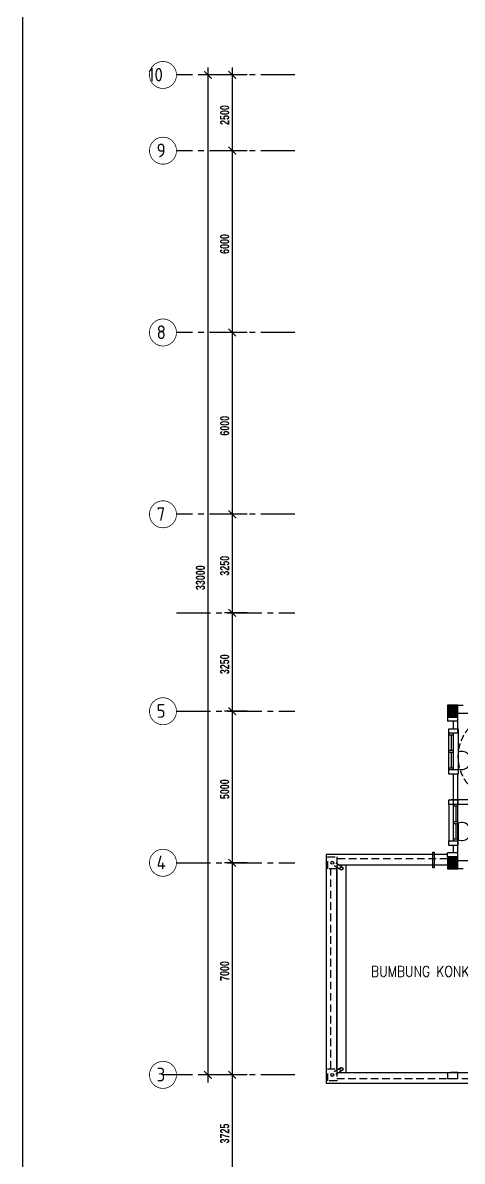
# Model space of a CAD drawing. Header units: inches. Extents: x -85907952 to 802144, y 988801 to 3125513.
# Drawn here: x 539292 to 553798, y 1018122 to 1055694 of the extents above; entities that cross this region are included whole.
import ezdxf
from ezdxf.enums import TextEntityAlignment as Align

# ---------------------------------------------------------------- set-up
doc = ezdxf.new("R2010")
doc.units = ezdxf.units.IN
doc.header["$MEASUREMENT"] = 0
doc.linetypes.add('CENTER2', pattern=[1.125, 0.75, -0.125, 0.125, -0.125])
doc.linetypes.add('HIDDEN', pattern=[0.375, 0.25, -0.125])
doc.layers.add('COLUMN', color=8, linetype='Continuous', lineweight=30)
doc.layers.add('t3', color=8, linetype='Continuous', lineweight=25)
for name, color, linetype in [('DIM', 4, 'Continuous'), ('DOWNPIPE', 8, 'Continuous'), ('ELECT', 6, 'Continuous'), ('GRID', 8, 'CENTER2'), ('GRID-TEXT', 8, 'Continuous'), ('LW', 2, 'Continuous'), ('stair', 8, 'Continuous'), ('t.block', 4, 'Continuous'), ('TB', 8, 'Continuous'), ('WALL', 1, 'Continuous'), ('WIN', 9, 'Continuous')]:
    doc.layers.add(name, color=color, linetype=linetype)
doc.styles.add('LAILA', font='romans.shx', dxfattribs={"width": 0.85})
doc.styles.add('STYLE1', font='ISOCP.SHX')
doc.styles.add('style2', font='sanssb__.ttf', dxfattribs={"height": 1200})

# ---------------------------------------------------------------- blocks, each defined once
blk = doc.blocks.new('WW')
at = {"layer": 'WALL'}
for points in [[(-2476669, -906963), (-2476669, -907113), (-2476969, -907113), (-2476969, -906963)], [(-2476669, -908313), (-2476669, -908463), (-2476969, -908463), (-2476969, -908313)]]:
    blk.add_lwpolyline(points, close=True, dxfattribs=at)
at = {"layer": 'WIN', "color": 2}
blk.add_line((-2476969, -907113), (-2476969, -908313), dxfattribs=at)
at = {"layer": 'WIN'}
for p, q in [((-2476819, -908313), (-2476819, -907113)), ((-2476744, -907163), (-2476744, -907688)), ((-2476669, -908313), (-2476669, -907113)), ((-2476744, -907738), (-2476744, -908263))]:
    blk.add_line(p, q, dxfattribs=at)
for points in [[(-2476819, -907113), (-2476819, -907163), (-2476669, -907163), (-2476669, -907113)], [(-2476819, -907688), (-2476819, -907738), (-2476669, -907738), (-2476669, -907688)], [(-2476819, -908263), (-2476819, -908313), (-2476669, -908313), (-2476669, -908263)]]:
    blk.add_lwpolyline(points, close=True, dxfattribs=at)
blk = doc.blocks.new('GF')
at = {"layer": 'WALL'}
for points in [[(-2478464, -901233), (-2478464, -901383), (-2478764, -901383), (-2478764, -901233)], [(-2478464, -902583), (-2478464, -902733), (-2478764, -902733), (-2478764, -902583)]]:
    blk.add_lwpolyline(points, close=True, dxfattribs=at)
at = {"layer": 'WIN'}
for p, q in [((-2478764, -902583), (-2478764, -901383)), ((-2478689, -901433), (-2478689, -901958)), ((-2478614, -902583), (-2478614, -901383)), ((-2478689, -902008), (-2478689, -902533))]:
    blk.add_line(p, q, dxfattribs=at)
at = {"layer": 'WIN', "color": 2}
blk.add_line((-2478464, -901383), (-2478464, -902583), dxfattribs=at)
at = {"layer": 'WIN'}
for points in [[(-2478764, -901383), (-2478764, -901433), (-2478614, -901433), (-2478614, -901383)], [(-2478764, -901958), (-2478764, -902008), (-2478614, -902008), (-2478614, -901958)], [(-2478764, -902533), (-2478764, -902583), (-2478614, -902583), (-2478614, -902533)]]:
    blk.add_lwpolyline(points, close=True, dxfattribs=at)
blk = doc.blocks.new('13A SSO 300mm')
at = {"layer": 'ELECT', "color": 6}
for p, q in [((0, 414), (0, 904)), ((-184, 659), (184, 659)), ((-297, 0), (297, 0))]:
    blk.add_line(p, q, dxfattribs=at)
blk.add_arc((0, 116), 297, 336.9763, 203.0237, dxfattribs=at)

msp = doc.modelspace()

# ---------------------------------------------------------------- hatches: boundary and pattern name
at = {"layer": 'COLUMN'}
for points in [[(553658, 1032772), (553658, 1033172), (553308, 1033172), (553308, 1032772)], [(553658, 1027772), (553658, 1028172), (553308, 1028172), (553308, 1027772)], [(553658, 1027772), (553658, 1028172), (553308, 1028172), (553308, 1027772)]]:
    msp.add_hatch(color=256, dxfattribs=at).paths.add_polyline_path(points)

# ---------------------------------------------------------------- linework, layer by layer
at = {"linetype": 'ByBlock', "const_width": 37.5}
for points in [[(545531, 1053847), (545281, 1054097)], [(546331, 1053847), (546081, 1054097)], [(546331, 1051347), (546081, 1051597)], [(546081, 1051597), (546331, 1051347)], [(546081, 1045597), (546331, 1045347)], [(546331, 1045347), (546081, 1045597)], [(546331, 1039347), (546081, 1039597)], [(546081, 1039597), (546331, 1039347)], [(546331, 1036097), (546081, 1036347)], [(546081, 1036347), (546331, 1036097)], [(546331, 1032847), (546081, 1033097)], [(546081, 1033097), (546331, 1032847)], [(546331, 1027847), (546081, 1028097)], [(546081, 1028097), (546331, 1027847)], [(545281, 1021097), (545531, 1020847)], [(546081, 1021097), (546331, 1020847)], [(546331, 1020847), (546081, 1021097)]]:
    msp.add_lwpolyline(points, dxfattribs=at)
at = {"layer": 'COLUMN'}
for points in [[(553658, 1032772), (553658, 1033172), (553308, 1033172), (553308, 1032772)], [(553658, 1027772), (553658, 1028172), (553308, 1028172), (553308, 1027772)], [(553658, 1027772), (553658, 1028172), (553308, 1028172), (553308, 1027772)]]:
    msp.add_lwpolyline(points, close=True, dxfattribs=at)
at = {"layer": 'DIM'}
for p, q in [((545901, 1053972), (545156, 1053972)), ((545406, 1054222), (545406, 1020722)), ((546701, 1053972), (545956, 1053972)), ((546206, 1054222), (546206, 1051222)), ((546206, 1051722), (546206, 1045222)), ((546701, 1051472), (545956, 1051472)), ((546701, 1051472), (545956, 1051472)), ((546206, 1045722), (546206, 1039222)), ((546701, 1045472), (545956, 1045472)), ((546701, 1045472), (545956, 1045472)), ((546206, 1039722), (546206, 1035972)), ((546701, 1039472), (545956, 1039472)), ((546701, 1039472), (545956, 1039472)), ((546206, 1036472), (546206, 1032722)), ((546701, 1036222), (545956, 1036222)), ((546701, 1036222), (545956, 1036222)), ((546701, 1032972), (545956, 1032972)), ((546701, 1032972), (545956, 1032972)), ((546206, 1033222), (546206, 1027722)), ((546701, 1027972), (545956, 1027972)), ((546701, 1027972), (545956, 1027972)), ((546206, 1028222), (546206, 1020722)), ((546206, 1021222), (546206, 1016997)), ((545901, 1020972), (545156, 1020972)), ((546701, 1020972), (545956, 1020972)), ((546701, 1020972), (545956, 1020972))]:
    msp.add_line(p, q, dxfattribs=at)
at = {"layer": 'DOWNPIPE', "linetype": 'HIDDEN', "ltscale": 1000}
for p, q in [((549840, 1027824), (549535, 1028014)), ((549787, 1027739), (549482, 1027929)), ((549787, 1021204), (549482, 1021014)), ((549840, 1021120), (549535, 1020929))]:
    msp.add_line(p, q, dxfattribs=at)
at = {"layer": 'DOWNPIPE'}
msp.add_lwpolyline([(552873, 1028322), (552873, 1027809), (552823, 1027809), (552823, 1028322)], close=True, dxfattribs=at)
for centre in [(549508, 1027972), (549813, 1027781), (549813, 1021162), (549508, 1020972)]:
    msp.add_circle(centre, 50, dxfattribs=at)
at = {"layer": 'GRID', "ltscale": 1500}
for p, q in [((548274, 1053972), (544366, 1053972)), ((548274, 1051472), (544366, 1051472)), ((548274, 1045472), (544366, 1045472)), ((548274, 1039472), (544366, 1039472)), ((544366, 1036222), (548274, 1036222)), ((544366, 1032972), (548274, 1032972)), ((544366, 1027972), (548274, 1027972)), ((548274, 1020972), (543892, 1020972))]:
    msp.add_line(p, q, dxfattribs=at)
at = {"layer": 'GRID-TEXT', "const_width": 24.7}
for points in [[(544366, 1053972, 1), (543475, 1053972, 0.414214), (543920, 1053526, 0.414214), (544366, 1053972, 1)], [(544366, 1051472, 1), (543475, 1051472, 0.414214), (543920, 1051026, 0.414214), (544366, 1051472, 1)], [(544366, 1045472, 1), (543475, 1045472, 0.414214), (543920, 1045026, 0.414214), (544366, 1045472, 1)], [(544366, 1039472, 1), (543475, 1039472, 0.414214), (543920, 1039026, 0.414214), (544366, 1039472, 1)], [(544366, 1032972, 1), (543475, 1032972, 0.414214), (543920, 1032526, 0.414214), (544366, 1032972, 1)], [(544366, 1027972, 1), (543475, 1027972, 0.414214), (543920, 1027526, 0.414214), (544366, 1027972, 1)], [(544366, 1020972, 1), (543475, 1020972, 0.414214), (543920, 1020526, 0.414214), (544366, 1020972, 1)]]:
    msp.add_lwpolyline(points, format="xyb", dxfattribs=at)
at = {"layer": 'LW', "linetype": 'HIDDEN', "ltscale": 1000}
for p, q in [((553308, 1028097), (549658, 1028097)), ((549458, 1021172), (549458, 1027772)), ((549658, 1020847), (556408, 1020847))]:
    msp.add_line(p, q, dxfattribs=at)
at = {"layer": 'LW'}
msp.add_line((549958, 1027897), (549958, 1021047), dxfattribs=at)
for points in [[(553308, 1028247), (549308, 1028247), (549308, 1020697), (556408, 1020697)], [(553308, 1027897), (549658, 1027897), (549658, 1021047), (556408, 1021047)]]:
    msp.add_lwpolyline(points, dxfattribs=at)
at = {"layer": 'LW', "linetype": 'HIDDEN', "ltscale": 1000}
for points in [[(549358, 1028172), (549658, 1028172), (549658, 1027772), (549358, 1027772)], [(549358, 1021172), (549658, 1021172), (549658, 1020772), (549358, 1020772)], [(553308, 1020847), (553658, 1020847), (553658, 1021047), (553308, 1021047)]]:
    msp.add_lwpolyline(points, close=True, dxfattribs=at)
at = {"layer": 'stair', "linetype": 'HIDDEN', "ltscale": 800}
msp.add_arc((555083, 1031472), 1425, 90, 270, dxfattribs=at)
at = {"layer": 't.block', "color": 7, "ltscale": 0.5}
msp.add_lwpolyline([(634147, 999271), (539292, 999271), (539292, 1064133), (634147, 1064133)], close=True, dxfattribs=at)
at = {"layer": 'WALL'}
for p, q in [((553308, 1033172), (553833, 1033172)), ((561083, 1032897), (553658, 1032897)), ((553308, 1032772), (553308, 1032647)), ((553658, 1032647), (553308, 1032647)), ((553508, 1032397), (553508, 1032647)), ((553658, 1032247), (553658, 1032772)), ((553508, 1029897), (553508, 1030897)), ((553658, 1029897), (553658, 1030897)), ((558203, 1030047), (553433, 1030047)), ((558203, 1029897), (553433, 1029897)), ((553508, 1028297), (553508, 1028547)), ((553658, 1028172), (553658, 1028697)), ((553658, 1028297), (553308, 1028297)), ((553308, 1028172), (553308, 1028297)), ((553658, 1028047), (561083, 1028047)), ((553308, 1027897), (549658, 1027897)), ((549658, 1021172), (549658, 1027772)), ((553833, 1027772), (553308, 1027772)), ((549658, 1021047), (556408, 1021047))]:
    msp.add_line(p, q, dxfattribs=at)

# ---------------------------------------------------------------- block references
at = {"layer": 'TB', "color": 6, "linetype": 'Continuous', "rotation": 270}
for p in [(553669, 1031350), (553666, 1029002)]:
    msp.add_blockref('13A SSO 300mm', p, dxfattribs=at)
at = {"layer": 'WIN'}
for name, p in [('GF', (3032123, 1933630)), ('WW', (3030327, 1937009))]:
    msp.add_blockref(name, p, dxfattribs=at)

# ---------------------------------------------------------------- texts
at = {"layer": 'DIM', "style": 'style2', "width": 0.7}
for s, p in [('2500', (546106, 1052322)), ('6000', (546106, 1048067)), ('6000', (546106, 1042067)), ('33000', (545306, 1036972)), ('3250', (546106, 1037447)), ('3250', (546106, 1034197)), ('5000', (546106, 1030072)), ('7000', (546106, 1024072)), ('3725', (546106, 1018709))]:
    msp.add_text(s, height=300, rotation=90, dxfattribs=at).set_placement(p)
at = {"layer": 'GRID-TEXT', "style": 'STYLE1'}
for s, p in [('10', (543438, 1053756)), ('9', (543711, 1051256)), ('8', (543711, 1045256)), ('7', (543711, 1039256)), ('5', (543711, 1032756)), ('4', (543711, 1027756)), ('3', (543711, 1020756))]:
    msp.add_text(s, height=450, dxfattribs=at).set_placement(p)
at = {"layer": 't3', "style": 'LAILA', "width": 0.85}
msp.add_text('BUMBUNG KONKRIT', height=350, dxfattribs=at).set_placement((550788, 1024562), align=Align.TOP_LEFT)

doc.saveas('drawing.dxf')
